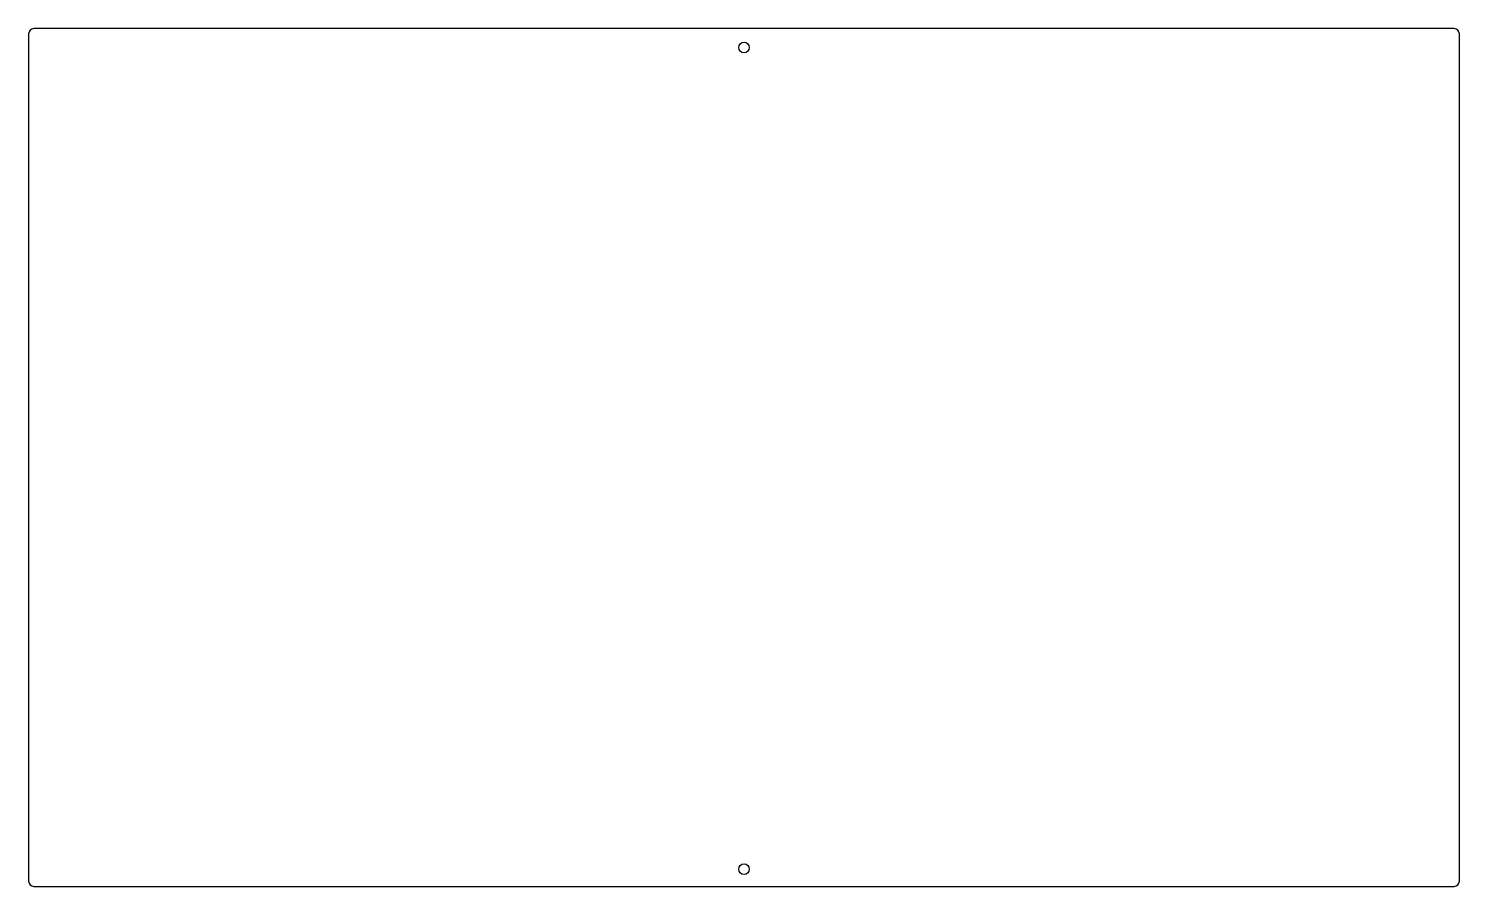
# Model space of a CAD drawing. Extents: x 0 to 416, y 0 to 250.
import ezdxf

# ---------------------------------------------------------------- set-up
doc = ezdxf.new("R2010")
doc.units = 0
doc.layers.add('AUSSCHNITTE', color=1, linetype='CONTINUOUS')
doc.layers.add('KONTUR', color=7, linetype='CONTINUOUS')

msp = doc.modelspace()

# ---------------------------------------------------------------- linework, layer by layer
at = {"layer": 'AUSSCHNITTE'}
for centre in [(208, 244), (208, 5)]:
    msp.add_circle(centre, 1.55, dxfattribs=at)
at = {"layer": 'KONTUR'}
msp.add_lwpolyline([(1.5, 0), (414.5, 0, 0.414), (416, 1.5), (416, 248, 0.414), (414.5, 249.5), (1.5, 249.5, 0.414), (0, 248), (0, 1.5, 0.414)], format="xyb", close=True, dxfattribs=at)

doc.saveas('drawing.dxf')
